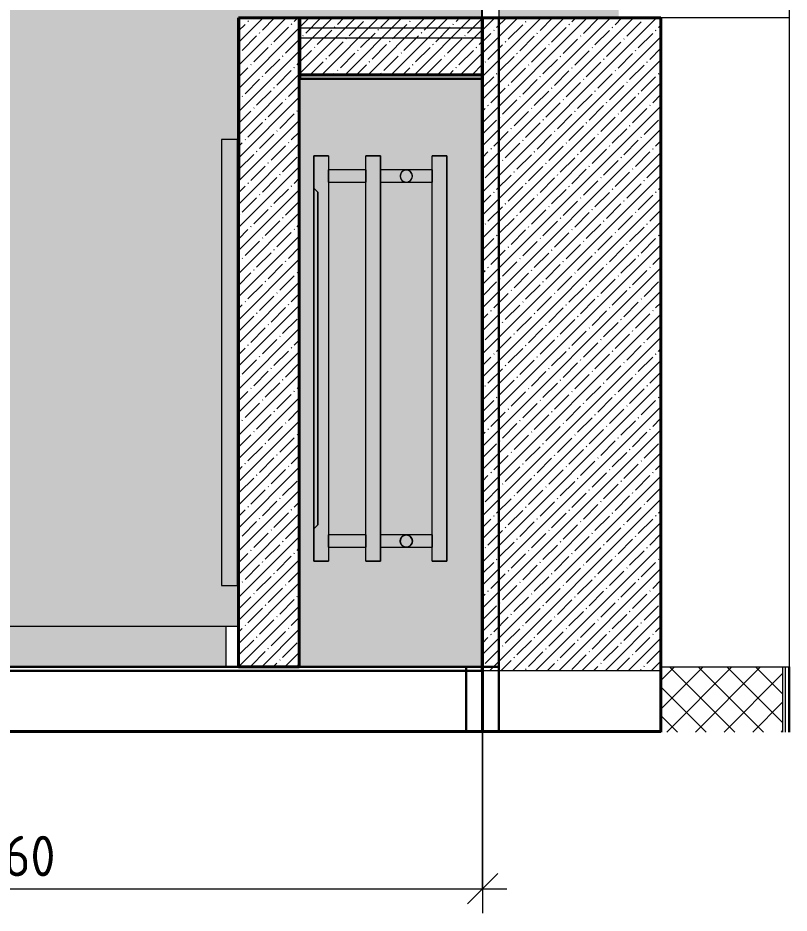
# Model space of a CAD drawing. Header units: millimetres. Extents: x -3511 to 67671, y -1987 to 16130.
# Drawn here: x 66720 to 67671, y 8096 to 9200 of the extents above; entities that cross this region are included whole.
import ezdxf

# ---------------------------------------------------------------- set-up
doc = ezdxf.new("R2010")
doc.units = ezdxf.units.MM
for name, color, linetype, lineweight in [('A-ANNO-DIMS', 7, 'Continuous', 9), ('A-ANNO-DIMS-25', 7, 'Continuous', 9), ('A-FLOR', 7, 'Continuous', 9), ('A-GENM', 7, 'Continuous', 9), ('A-WALL', 7, 'Continuous', 9), ('A-WALL-7', 7, 'Continuous', 40), ('A-WALL-PATT', 7, 'Continuous', 9), ('I-WALL', 7, 'Continuous', 9), ('M-EQPM', 7, 'Continuous', 9), ('Знаки', 7, 'Continuous', 9), ('Знаки-1', 7, 'Continuous', 18)]:
    doc.layers.add(name, color=color, linetype=linetype, lineweight=lineweight)
for name, color, linetype, lineweight, true_color in [('A-FLOR-1', 7, 'Continuous', 9, 0x787878), ('A-FLOR-FNSH-1', 7, 'Continuous', 30, 0x3c3c3c), ('A-FLOR-FNSH-2', 7, 'Continuous', 40, 0x3c3c3c), ('A-FLOR-MCUT-1', 7, 'Continuous', 9, 0x646464), ('A-WALL-4', 7, 'Continuous', 40, 0x3c3c3c), ('A-WALL-5', 7, 'Continuous', 30, 0x3c3c3c), ('A-WALL-6', 7, 'Continuous', 9, 0x787878), ('A-WALL-FNSH-3', 7, 'Continuous', 30, 0x3c3c3c), ('I-WALL-1', 7, 'Continuous', 9, 0x787878)]:
    doc.layers.add(name, color=color, linetype=linetype, lineweight=lineweight, true_color=true_color)
doc.layers.add('M-EQPM-1', color=7, linetype='Continuous', lineweight=9, true_color=0xe6e6e6, transparency=0.7)
doc.styles.add('ISOCPEUR_3', font='isocpeur.ttf', dxfattribs={"width": 0.9, "height": 50})
doc.dimstyles.new('ISO-2_0_0_9К_Средний_округл2', dxfattribs={"dimscale": 304.8, "dimtxt": 49.799059, "dimasz": 0.123031, "dimexe": 0.098425, "dimexo": 0, "dimgap": 0, "dimtad": 1, "dimdec": 0, "dimrnd": 10, "dimzin": 0, "dimdsep": 46, "dimtxsty": 'ISOCPEUR_3', "dimblk1": 'OBLIQUE', "dimblk2": 'OBLIQUE', "dimsah": 1, "dimcen": 0.09, "dimdle": 0.098425, "dimazin": 0, "dimtfac": 1, "dimtdec": 4, "dimtix": 1, "dimtmove": 0, "dimatfit": 3, "dimfxl": 1, "dimtvp": 1, "dimtolj": 1, "dimtzin": 0, "dimarcsym": 2})
pattern_1 = [(45, (67402.925, 0), (-14.25598, 14.25598), []), (45, (67417.181, 0), (-14.25598, 14.25598), [25.202, -5.04, 0.8382, -4.202])]
pattern_2 = [(45, (0, 0), (-14.25598, 14.25598), []), (45, (14.256, 0), (-14.25598, 14.25598), [25.202, -5.04, 0.8382, -4.202])]

# ---------------------------------------------------------------- blocks, each defined once
blk = doc.blocks.new('Плинтус - Плинтус темный _ст_школа_-32862343-Развертка 3_45-4')
at = {"layer": 'A-GENM'}
blk.add_hatch(color=256, dxfattribs=at).paths.add_polyline_path([(-1250, 8400), (-426, 8400), (-426, 8450), (-1286, 8450), (-1286, 8400), (-1271, 8400)])
for q in [(-426, 8450), (-1286, 8400)]:
    blk.add_line((-1286, 8450), q, dxfattribs=at)
blk = doc.blocks.new('radiator_prado_classic_z_tip_30_po exemplyaru - Classic Z Тип 30-500-30677905-Развертка 3_45-4')
at = {"layer": 'M-EQPM-1'}
for points in [[(-310.5, 8530), (-300, 8530), (-300, 9030), (-318, 9030), (-318, 8990), (-313, 8985), (-313, 8575), (-318, 8570), (-318, 8530)], [(-236, 8530), (-236, 9030), (-254, 9030), (-254, 8530)], [(-154, 8530), (-154, 9030), (-172, 9030), (-172, 8530)], [(-198.6, 8999.8), (-198.2, 9000.3), (-198.6, 8999.8)], [(-196.8, 9003), (-196.7, 9003.8), (-196.8, 9003.1)], [(-318, 8570), (-313, 8575), (-313, 8985), (-318, 8990), (-318, 8575.5)], [(-196.8, 8553), (-196.7, 8553.8), (-196.8, 8553.1)], [(-198.6, 8549.8), (-198.2, 8550.3), (-198.6, 8549.8)]]:
    blk.add_hatch(color=256, dxfattribs=at).paths.add_polyline_path(points)
h = blk.add_hatch(color=256, dxfattribs=at)
h.paths.add_polyline_path([(-300, 9005), (-254, 9005), (-254, 9012.5), (-300, 9012.2), (-300, 9006.9)])
h.paths.add_polyline_path([(-204, 9012.5), (-236, 9012.2), (-236, 9005), (-211.5, 9005), (-211, 9007.6), (-210, 9009.4), (-208.7, 9010.8), (-207.4, 9011.6), (-205.7, 9012.3), (-205.3, 9012.4)])
h.paths.add_polyline_path([(-179, 9005), (-172, 9005), (-172, 9012.5), (-205.9, 9012.2), (-207.9, 9011.4), (-209.4, 9010.1), (-210.6, 9008.6), (-211.2, 9006.9), (-211.2, 9005), (-196, 9005)])
h = blk.add_hatch(color=256, dxfattribs=at)
h.paths.add_polyline_path([(-196.8, 9007), (-196.8, 9007), (-196.8, 9007)])
h.paths.add_polyline_path([(-197.5, 9008.8), (-198.2, 9009.7), (-197.5, 9008.8)])
h = blk.add_hatch(color=256, dxfattribs=at)
h.paths.add_polyline_path([(-300, 8997.5), (-254, 8997.8), (-254, 9005), (-300, 9005), (-300, 8997.8)])
h.paths.add_polyline_path([(-210.5, 8997.5), (-172, 8997.8), (-172, 9005), (-236, 9005), (-236, 8997.5), (-231.6, 8997.5)])
h.paths.add_polyline_path([(-211.2, 9003), (-211.2, 9003.1), (-211.2, 9003.1)])
h.paths.add_polyline_path([(-209.4, 8999.8), (-210, 9000.6), (-209.4, 8999.8)])
h = blk.add_hatch(color=256, dxfattribs=at)
h.paths.add_polyline_path([(-300, 8555), (-254, 8555), (-254, 8562.5), (-300, 8562.2), (-300, 8556.9)])
h.paths.add_polyline_path([(-210.5, 8558.8), (-210, 8559.4), (-210.5, 8558.8)])
h.paths.add_polyline_path([(-211.2, 8557), (-211, 8557.6), (-211.2, 8557)])
h.paths.add_polyline_path([(-172, 8555), (-172, 8562.5), (-236, 8562.2), (-236, 8555), (-179, 8555)])
h = blk.add_hatch(color=256, dxfattribs=at)
h.paths.add_polyline_path([(-197.5, 8551.2), (-198.2, 8550.3), (-197.5, 8551.2)])
h.paths.add_polyline_path([(-196.8, 8553), (-196.8, 8553), (-196.8, 8553)])
h.paths.add_polyline_path([(-200.7, 8547.5), (-172, 8547.8), (-172, 8555), (-236, 8555), (-236, 8547.5), (-202.1, 8547.5)])
h.paths.add_polyline_path([(-254, 8547.5), (-254, 8555), (-300, 8555), (-300, 8547.5), (-257.9, 8547.5)])
h.paths.add_polyline_path([(-211.2, 8553), (-211.2, 8553.1), (-211.2, 8553)])
h.paths.add_polyline_path([(-209.4, 8549.8), (-210, 8550.6), (-209.4, 8549.8)])
h = blk.add_hatch(color=256, dxfattribs=at)
h.paths.add_polyline_path([(-196.8, 8557), (-196.8, 8557), (-196.8, 8557)])
h.paths.add_polyline_path([(-197.5, 8558.8), (-198.2, 8559.7), (-197.5, 8558.8)])
at = {"layer": 'M-EQPM'}
for p, q in [((-318, 9030), (-300, 9030)), ((-300, 9030), (-318, 9030)), ((-318, 8530), (-318, 9030)), ((-318, 9030), (-318, 8990)), ((-300, 9030), (-300, 9012.5)), ((-300, 9030), (-300, 8530)), ((-236, 9030), (-254, 9030)), ((-254, 9030), (-236, 9030)), ((-254, 9012.5), (-254, 9030)), ((-254, 8530), (-254, 9030)), ((-236, 9012.5), (-236, 9030)), ((-236, 9030), (-236, 8530)), ((-154, 9030), (-172, 9030)), ((-172, 9030), (-154, 9030)), ((-172, 9012.5), (-172, 9030)), ((-172, 8530), (-172, 9030)), ((-154, 8530), (-154, 9030)), ((-154, 9030), (-154, 8530)), ((-254, 9012.5), (-300, 9012.5)), ((-254, 9012.5), (-300, 9012.5)), ((-300, 9012.5), (-300, 9008.8)), ((-300, 9005), (-300, 9012.5)), ((-300, 9012.5), (-300, 9010.3)), ((-300, 9005), (-300, 9012.5)), ((-300, 9012.2), (-300, 8998.6)), ((-300, 9010.3), (-300, 9005)), ((-300, 9008.8), (-300, 9005)), ((-254, 9012.5), (-254, 9005)), ((-254, 9011.5), (-254, 9012.5)), ((-254, 9012.5), (-254, 9005)), ((-254, 9012.2), (-254, 9012.5)), ((-254, 9011.5), (-254, 9012.2)), ((-254, 8998.6), (-254, 9012.2)), ((-254, 9005), (-254, 9011.5)), ((-254, 9010.3), (-254, 9011.5)), ((-254, 9005), (-254, 9010.3)), ((-172, 9012.5), (-236, 9012.5)), ((-172, 9012.5), (-236, 9012.5)), ((-236, 9005), (-236, 9012.5)), ((-236, 9012.5), (-236, 9006.9)), ((-236, 9005), (-236, 9012.5)), ((-236, 9012.5), (-236, 9005)), ((-236, 8998.6), (-236, 9012.2)), ((-236, 9006.9), (-236, 9005)), ((-172, 9012.5), (-172, 9012.2)), ((-172, 9011.5), (-172, 9012.5)), ((-172, 9012.5), (-172, 9005)), ((-172, 9012.2), (-172, 9012.5)), ((-172, 9012.2), (-172, 9005)), ((-172, 9005), (-172, 9012.2)), ((-172, 8998.6), (-172, 9012.2)), ((-172, 9010.3), (-172, 9011.5)), ((-172, 9005), (-172, 9010.3)), ((-300, 9005), (-300, 8998.5)), ((-300, 8997.5), (-300, 9005)), ((-300, 9005), (-300, 8997.5)), ((-300, 8997.5), (-300, 9005)), ((-300, 8998.5), (-300, 8997.5)), ((-300, 8998.5), (-300, 8997.8)), ((-300, 8997.5), (-254, 8997.5)), ((-300, 8997.5), (-254, 8997.5)), ((-300, 8997.5), (-300, 8562.5)), ((-254, 9005), (-254, 8997.5)), ((-254, 9001.2), (-254, 9005)), ((-254, 9005), (-254, 8997.8)), ((-254, 8997.5), (-254, 9005)), ((-254, 8997.5), (-254, 9001.2)), ((-254, 8997.8), (-254, 8998.5)), ((-254, 8997.8), (-254, 8997.5)), ((-254, 8562.5), (-254, 8997.5)), ((-236, 8997.5), (-236, 9005)), ((-236, 9005), (-236, 8997.5)), ((-236, 8997.5), (-236, 9005)), ((-236, 9005), (-236, 9001.2)), ((-236, 9001.2), (-236, 8997.5)), ((-236, 8997.8), (-236, 8998.5)), ((-236, 8997.5), (-172, 8997.5)), ((-236, 8997.5), (-172, 8997.5)), ((-236, 8562.5), (-236, 8997.5)), ((-172, 9005), (-172, 8999.7)), ((-172, 9001.2), (-172, 9005)), ((-172, 9005), (-172, 8997.5)), ((-172, 8997.5), (-172, 9005)), ((-172, 8997.5), (-172, 9001.2)), ((-172, 8999.7), (-172, 8997.5)), ((-172, 8997.8), (-172, 8998.5)), ((-172, 8562.5), (-172, 8997.5)), ((-318, 8570), (-318, 8990)), ((-318, 8990), (-318, 8570)), ((-318, 8570), (-318, 8990)), ((-318, 8990), (-318, 8570)), ((-318, 8570), (-318, 8990)), ((-318, 8990), (-318, 8570)), ((-318, 8570), (-318, 8990)), ((-318, 8990), (-318, 8570)), ((-318, 8570), (-318, 8990)), ((-318, 8990), (-318, 8570)), ((-318, 8570), (-318, 8990)), ((-318, 8990), (-318, 8570)), ((-318, 8570), (-318, 8990)), ((-318, 8990), (-318, 8570)), ((-318, 8570), (-318, 8990)), ((-318, 8990), (-318, 8570)), ((-318, 8570), (-318, 8990)), ((-318, 8990), (-318, 8570)), ((-318, 8570), (-318, 8990)), ((-318, 8990), (-318, 8570)), ((-318, 8570), (-318, 8990)), ((-318, 8990), (-318, 8570)), ((-318, 8570), (-318, 8990)), ((-318, 8990), (-318, 8570)), ((-318, 8570), (-318, 8990)), ((-318, 8990), (-318, 8570)), ((-318, 8570), (-318, 8990)), ((-318, 8990), (-318, 8570)), ((-318, 8570), (-318, 8990)), ((-318, 8990), (-318, 8570)), ((-318, 8570), (-318, 8990)), ((-318, 8990), (-318, 8570)), ((-318, 8570), (-318, 8990)), ((-318, 8990), (-318, 8570)), ((-318, 8570), (-318, 8990)), ((-318, 8990), (-318, 8570)), ((-318, 8570), (-318, 8990)), ((-318, 8990), (-318, 8570)), ((-318, 8570), (-318, 8990)), ((-318, 8990), (-318, 8570)), ((-318, 8570), (-318, 8990)), ((-318, 8990), (-318, 8570)), ((-318, 8570), (-318, 8990)), ((-318, 8990), (-318, 8570)), ((-318, 8570), (-318, 8990)), ((-318, 8990), (-318, 8570)), ((-318, 8570), (-318, 8990)), ((-318, 8990), (-318, 8570)), ((-318, 8570), (-318, 8990)), ((-318, 8990), (-318, 8570)), ((-318, 8570), (-318, 8990)), ((-318, 8990), (-318, 8570)), ((-318, 8570), (-318, 8990)), ((-318, 8990), (-318, 8570)), ((-318, 8570), (-318, 8990)), ((-318, 8990), (-318, 8570)), ((-318, 8570), (-318, 8990)), ((-318, 8990), (-318, 8570)), ((-318, 8570), (-318, 8990)), ((-318, 8990), (-318, 8570)), ((-318, 8570), (-318, 8990)), ((-318, 8990), (-318, 8570)), ((-318, 8570), (-318, 8990)), ((-318, 8990), (-318, 8570)), ((-318, 8570), (-318, 8990)), ((-318, 8990), (-318, 8570)), ((-318, 8570), (-318, 8990)), ((-318, 8990), (-318, 8570)), ((-318, 8570), (-318, 8990)), ((-318, 8990), (-318, 8570)), ((-318, 8570), (-318, 8990)), ((-318, 8990), (-318, 8570)), ((-318, 8990), (-318, 8570)), ((-318, 8990), (-313, 8985)), ((-318, 8990), (-313, 8985)), ((-318, 8990), (-313, 8985)), ((-318, 8990), (-313, 8985)), ((-318, 8990), (-313, 8985)), ((-318, 8990), (-313, 8985)), ((-318, 8990), (-313, 8985)), ((-318, 8990), (-313, 8985)), ((-318, 8990), (-313, 8985)), ((-318, 8990), (-313, 8985)), ((-318, 8990), (-313, 8985)), ((-318, 8990), (-313, 8985)), ((-318, 8990), (-313, 8985)), ((-318, 8990), (-313, 8985)), ((-318, 8990), (-313, 8985)), ((-318, 8990), (-313, 8985)), ((-318, 8990), (-313, 8985)), ((-318, 8990), (-313, 8985)), ((-318, 8990), (-313, 8985)), ((-318, 8990), (-313, 8985)), ((-318, 8990), (-313, 8985)), ((-318, 8990), (-313, 8985)), ((-318, 8990), (-313, 8985)), ((-318, 8990), (-313, 8985)), ((-318, 8990), (-313, 8985)), ((-318, 8990), (-313, 8985)), ((-318, 8990), (-313, 8985)), ((-318, 8990), (-313, 8985)), ((-318, 8990), (-313, 8985)), ((-318, 8990), (-313, 8985)), ((-318, 8990), (-313, 8985)), ((-318, 8990), (-313, 8985)), ((-318, 8990), (-313, 8985)), ((-318, 8990), (-313, 8985)), ((-318, 8990), (-313, 8985)), ((-318, 8990), (-313, 8985)), ((-318, 8990), (-313, 8985)), ((-318, 8990), (-313, 8985)), ((-318, 8990), (-313, 8985)), ((-318, 8990), (-313, 8985)), ((-318, 8990), (-313, 8985)), ((-318, 8990), (-313, 8985)), ((-318, 8990), (-313, 8985)), ((-318, 8990), (-313, 8985)), ((-318, 8990), (-313, 8985)), ((-318, 8990), (-313, 8985)), ((-318, 8990), (-313, 8985)), ((-318, 8990), (-313, 8985)), ((-318, 8990), (-313, 8985)), ((-318, 8990), (-313, 8985)), ((-318, 8990), (-313, 8985)), ((-318, 8990), (-313, 8985)), ((-318, 8990), (-313, 8985)), ((-318, 8990), (-313, 8985)), ((-318, 8990), (-313, 8985)), ((-318, 8990), (-313, 8985)), ((-318, 8990), (-313, 8985)), ((-318, 8990), (-313, 8985)), ((-318, 8990), (-313, 8985)), ((-318, 8990), (-313, 8985)), ((-318, 8990), (-313, 8985)), ((-318, 8990), (-313, 8985)), ((-318, 8990), (-313, 8985)), ((-318, 8990), (-313, 8985)), ((-318, 8990), (-313, 8985)), ((-318, 8990), (-313, 8985)), ((-318, 8990), (-313, 8985)), ((-318, 8990), (-313, 8985)), ((-318, 8990), (-313, 8985)), ((-318, 8990), (-313, 8985)), ((-318, 8990), (-313, 8985)), ((-318, 8990), (-313, 8985)), ((-313, 8575), (-313, 8985)), ((-313, 8985), (-313, 8575)), ((-313, 8575), (-313, 8985)), ((-313, 8985), (-313, 8575)), ((-313, 8575), (-313, 8985)), ((-313, 8985), (-313, 8575)), ((-313, 8575), (-313, 8985)), ((-313, 8985), (-313, 8575)), ((-313, 8575), (-313, 8985)), ((-313, 8985), (-313, 8575)), ((-313, 8575), (-313, 8985)), ((-313, 8985), (-313, 8575)), ((-313, 8575), (-313, 8985)), ((-313, 8985), (-313, 8575)), ((-313, 8575), (-313, 8985)), ((-313, 8985), (-313, 8575)), ((-313, 8575), (-313, 8985)), ((-313, 8985), (-313, 8575)), ((-313, 8575), (-313, 8985)), ((-313, 8985), (-313, 8575)), ((-313, 8575), (-313, 8985)), ((-313, 8985), (-313, 8575)), ((-313, 8575), (-313, 8985)), ((-313, 8985), (-313, 8575)), ((-313, 8575), (-313, 8985)), ((-313, 8985), (-313, 8575)), ((-313, 8575), (-313, 8985)), ((-313, 8985), (-313, 8575)), ((-313, 8575), (-313, 8985)), ((-313, 8985), (-313, 8575)), ((-313, 8575), (-313, 8985)), ((-313, 8985), (-313, 8575)), ((-313, 8575), (-313, 8985)), ((-313, 8985), (-313, 8575)), ((-313, 8575), (-313, 8985)), ((-313, 8985), (-313, 8575)), ((-313, 8575), (-313, 8985)), ((-313, 8985), (-313, 8575)), ((-313, 8575), (-313, 8985)), ((-313, 8985), (-313, 8575)), ((-313, 8575), (-313, 8985)), ((-313, 8985), (-313, 8575)), ((-313, 8575), (-313, 8985)), ((-313, 8985), (-313, 8575)), ((-313, 8575), (-313, 8985)), ((-313, 8985), (-313, 8575)), ((-313, 8575), (-313, 8985)), ((-313, 8985), (-313, 8575)), ((-313, 8575), (-313, 8985)), ((-313, 8985), (-313, 8575)), ((-313, 8575), (-313, 8985)), ((-313, 8985), (-313, 8575)), ((-313, 8575), (-313, 8985)), ((-313, 8985), (-313, 8575)), ((-313, 8575), (-313, 8985)), ((-313, 8985), (-313, 8575)), ((-313, 8575), (-313, 8985)), ((-313, 8985), (-313, 8575)), ((-313, 8575), (-313, 8985)), ((-313, 8985), (-313, 8575)), ((-313, 8575), (-313, 8985)), ((-313, 8985), (-313, 8575)), ((-313, 8575), (-313, 8985)), ((-313, 8985), (-313, 8575)), ((-313, 8575), (-313, 8985)), ((-313, 8985), (-313, 8575)), ((-313, 8575), (-313, 8985)), ((-313, 8985), (-313, 8575)), ((-313, 8575), (-313, 8985)), ((-313, 8985), (-313, 8575)), ((-313, 8575), (-313, 8985)), ((-313, 8985), (-313, 8575)), ((-313, 8575), (-318, 8570)), ((-318, 8570), (-313, 8575)), ((-313, 8575), (-318, 8570)), ((-318, 8570), (-313, 8575)), ((-313, 8575), (-318, 8570)), ((-318, 8570), (-313, 8575)), ((-313, 8575), (-318, 8570)), ((-318, 8570), (-313, 8575)), ((-313, 8575), (-318, 8570)), ((-318, 8570), (-313, 8575)), ((-313, 8575), (-318, 8570)), ((-318, 8570), (-313, 8575)), ((-313, 8575), (-318, 8570)), ((-318, 8570), (-313, 8575)), ((-313, 8575), (-318, 8570)), ((-318, 8570), (-313, 8575)), ((-313, 8575), (-318, 8570)), ((-318, 8570), (-313, 8575)), ((-313, 8575), (-318, 8570)), ((-318, 8570), (-313, 8575)), ((-313, 8575), (-318, 8570)), ((-318, 8570), (-313, 8575)), ((-313, 8575), (-318, 8570)), ((-318, 8570), (-313, 8575)), ((-313, 8575), (-318, 8570)), ((-318, 8570), (-313, 8575)), ((-313, 8575), (-318, 8570)), ((-318, 8570), (-313, 8575)), ((-313, 8575), (-318, 8570)), ((-318, 8570), (-313, 8575)), ((-313, 8575), (-318, 8570)), ((-318, 8570), (-313, 8575)), ((-313, 8575), (-318, 8570)), ((-318, 8570), (-313, 8575)), ((-313, 8575), (-318, 8570)), ((-318, 8570), (-313, 8575)), ((-313, 8575), (-318, 8570)), ((-318, 8570), (-313, 8575)), ((-313, 8575), (-318, 8570)), ((-318, 8570), (-313, 8575)), ((-313, 8575), (-318, 8570)), ((-318, 8570), (-313, 8575)), ((-313, 8575), (-318, 8570)), ((-318, 8570), (-313, 8575)), ((-313, 8575), (-318, 8570)), ((-318, 8570), (-313, 8575)), ((-313, 8575), (-318, 8570)), ((-318, 8570), (-313, 8575)), ((-313, 8575), (-318, 8570)), ((-318, 8570), (-313, 8575)), ((-313, 8575), (-318, 8570)), ((-318, 8570), (-313, 8575)), ((-313, 8575), (-318, 8570)), ((-318, 8570), (-313, 8575)), ((-313, 8575), (-318, 8570)), ((-318, 8570), (-313, 8575)), ((-313, 8575), (-318, 8570)), ((-318, 8570), (-313, 8575)), ((-313, 8575), (-318, 8570)), ((-318, 8570), (-313, 8575)), ((-313, 8575), (-318, 8570)), ((-318, 8570), (-313, 8575)), ((-313, 8575), (-318, 8570)), ((-318, 8570), (-313, 8575)), ((-313, 8575), (-318, 8570)), ((-318, 8570), (-313, 8575)), ((-313, 8575), (-318, 8570)), ((-318, 8570), (-313, 8575)), ((-313, 8575), (-318, 8570)), ((-318, 8570), (-313, 8575)), ((-313, 8575), (-318, 8570)), ((-318, 8570), (-313, 8575)), ((-318, 8570), (-318, 8530)), ((-254, 8562.5), (-300, 8562.5)), ((-254, 8562.5), (-300, 8562.5)), ((-300, 8562.5), (-300, 8561.5)), ((-300, 8555), (-300, 8562.5)), ((-300, 8562.5), (-300, 8555)), ((-300, 8555), (-300, 8562.5)), ((-300, 8562.2), (-300, 8547.8)), ((-300, 8561.5), (-300, 8560.3)), ((-300, 8560.3), (-300, 8556.9)), ((-300, 8556.9), (-300, 8555)), ((-300, 8555), (-300, 8549.7)), ((-300, 8547.5), (-300, 8555)), ((-300, 8555), (-300, 8547.5)), ((-300, 8553.1), (-300, 8555)), ((-254, 8562.5), (-254, 8558.7)), ((-254, 8555), (-254, 8562.5)), ((-254, 8562.5), (-254, 8561.5)), ((-254, 8555), (-254, 8562.5)), ((-254, 8547.8), (-254, 8562.2)), ((-254, 8561.5), (-254, 8555)), ((-254, 8558.7), (-254, 8555)), ((-254, 8555), (-254, 8549.7)), ((-254, 8547.5), (-254, 8555)), ((-254, 8555), (-254, 8547.5)), ((-254, 8553.1), (-254, 8555)), ((-172, 8562.5), (-236, 8562.5)), ((-172, 8562.5), (-236, 8562.5)), ((-236, 8561.5), (-236, 8562.5)), ((-236, 8562.5), (-236, 8555)), ((-236, 8555), (-236, 8562.5)), ((-236, 8562.5), (-236, 8555)), ((-236, 8547.8), (-236, 8562.2)), ((-236, 8556.9), (-236, 8561.5)), ((-236, 8555), (-236, 8556.9)), ((-236, 8553.1), (-236, 8555)), ((-236, 8555), (-236, 8547.5)), ((-236, 8547.5), (-236, 8555)), ((-236, 8555), (-236, 8548.5)), ((-172, 8562.5), (-172, 8555)), ((-172, 8555), (-172, 8562.5)), ((-172, 8562.5), (-172, 8558.7)), ((-172, 8555), (-172, 8562.5)), ((-172, 8547.8), (-172, 8562.2)), ((-172, 8558.7), (-172, 8555)), ((-172, 8555), (-172, 8547.5)), ((-172, 8547.5), (-172, 8555)), ((-172, 8555), (-172, 8547.5)), ((-172, 8551.2), (-172, 8555)), ((-300, 8551.2), (-300, 8553.1)), ((-300, 8549.7), (-300, 8551.2)), ((-300, 8549.7), (-300, 8548.5)), ((-300, 8547.8), (-300, 8549.7)), ((-300, 8548.5), (-300, 8547.5)), ((-300, 8547.5), (-300, 8547.8)), ((-300, 8547.5), (-254, 8547.5)), ((-300, 8547.5), (-254, 8547.5)), ((-300, 8547.5), (-300, 8530)), ((-254, 8548.5), (-254, 8553.1)), ((-254, 8549.7), (-254, 8547.8)), ((-254, 8547.5), (-254, 8548.5)), ((-254, 8547.8), (-254, 8547.5)), ((-254, 8530), (-254, 8547.5)), ((-236, 8547.5), (-236, 8553.1)), ((-236, 8548.5), (-236, 8547.5)), ((-236, 8547.5), (-172, 8547.5)), ((-236, 8547.5), (-172, 8547.5)), ((-236, 8530), (-236, 8547.5)), ((-172, 8547.5), (-172, 8551.2)), ((-172, 8530), (-172, 8547.5)), ((-318, 8530), (-300, 8530)), ((-300, 8530), (-318, 8530)), ((-236, 8530), (-254, 8530)), ((-254, 8530), (-236, 8530)), ((-154, 8530), (-172, 8530)), ((-172, 8530), (-154, 8530))]:
    blk.add_line(p, q, dxfattribs=at)
for centre, start, end in [((-204, 9005), 360, 180), ((-204, 9005), 165, 180), ((-204, 9005), 150, 164.5028), ((-204, 9005), 136.3815, 149.937), ((-204, 9005), 121.696, 135), ((-204, 9005), 117.2608, 120), ((-204, 9005), 107.5091, 117.2608), ((-204, 9005), 101.129, 107.5091), ((-204, 9005), 72.4909, 100.0569), ((-204, 9005), 62.7392, 72.4909), ((-204, 9005), 60, 62.7392), ((-204, 9005), 45, 58.304), ((-204, 9005), 30.063, 43.6185), ((-204, 9005), 15.4972, 30), ((-204, 9005), 0, 15), ((-204, 9005), 180, 0), ((-204, 9005), 180, 195), ((-204, 9005), 195.4972, 210), ((-204, 9005), 210.063, 223.6185), ((-204, 9005), 225, 238.304), ((-204, 9005), 239.1751, 240), ((-204, 9005), 240, 242.7392), ((-204, 9005), 242.7392, 252.4909), ((-204, 9005), 252.4909, 258.871), ((-204, 9005), 259.9431, 287.5091), ((-204, 9005), 287.5091, 297.2608), ((-204, 9005), 297.2608, 300), ((-204, 9005), 300, 300.8249), ((-204, 9005), 301.696, 315), ((-204, 9005), 316.3815, 329.937), ((-204, 9005), 330, 344.5028), ((-204, 9005), 345, 360), ((-204, 8555), 90, 270), ((-204, 8555), 165, 180), ((-204, 8555), 180, 195), ((-204, 8555), 150, 164.4979), ((-204, 8555), 136.379, 149.9349), ((-204, 8555), 121.6817, 135), ((-204, 8555), 117.2823, 120), ((-204, 8555), 107.4955, 117.2823), ((-204, 8555), 105.0048, 107.4955), ((-204, 8555), 90.0045, 103.4293), ((-204, 8555), 75.0045, 90), ((-204, 8555), 270, 90), ((-204, 8555), 72.479, 75), ((-204, 8555), 62.7601, 72.479), ((-204, 8555), 60.0048, 62.7601), ((-204, 8555), 45.0056, 58.2921), ((-204, 8555), 30.0651, 43.621), ((-204, 8555), 15.5021, 30), ((-204, 8555), 0, 15), ((-204, 8555), 345, 360), ((-204, 8555), 195.5021, 210), ((-204, 8555), 210.0651, 223.621), ((-204, 8555), 225, 238.3183), ((-204, 8555), 240, 242.7177), ((-204, 8555), 242.7177, 252.5045), ((-204, 8555), 252.5045, 254.9952), ((-204, 8555), 256.5707, 269.9955), ((-204, 8555), 270, 284.9955), ((-204, 8555), 285, 287.521), ((-204, 8555), 287.521, 297.2399), ((-204, 8555), 297.2399, 299.9952), ((-204, 8555), 301.7079, 314.9944), ((-204, 8555), 316.379, 329.9349), ((-204, 8555), 330, 344.4979)]:
    blk.add_arc(centre, 7.5, start, end, dxfattribs=at)
for points, knots in [([(-211.2, 9007), (-211.3, 9006.8), (-211.3, 9006.5), (-211.5, 9005.9), (-211.5, 9005.3), (-211.5, 9005)], [0.8571429, 0.8571429, 0.8571429, 0.8571429, 0.8928571, 0.9285714, 1, 1, 1, 1]), ([(-211.2, 9007), (-211.3, 9006.8), (-211.3, 9006.5), (-211.5, 9005.9), (-211.5, 9005.3), (-211.5, 9005)], [0.8571429, 0.8571429, 0.8571429, 0.8571429, 0.8928571, 0.9285714, 1, 1, 1, 1]), ([(-204, 9012.5), (-204.5, 9012.5), (-205.4, 9012.4), (-206.6, 9012.1), (-207.4, 9011.7), (-207.9, 9011.4), (-208.2, 9011.2), (-208.5, 9011), (-208.8, 9010.7), (-209.1, 9010.5), (-209.3, 9010.3), (-209.4, 9010.2)], [0, 0, 0, 0, 0.1428571, 0.2857143, 0.3571429, 0.3928571, 0.4285714, 0.4642857, 0.5, 0.5357143, 0.5714286, 0.5714286, 0.5714286, 0.5714286]), ([(-208.2, 9011.2), (-208.3, 9011.1), (-208.5, 9011), (-208.8, 9010.7), (-209.1, 9010.5), (-209.2, 9010.4), (-209.3, 9010.3)], [0.4285714, 0.4285714, 0.4285714, 0.4285714, 0.4642857, 0.5, 0.5357143, 0.5520145, 0.5520145, 0.5520145, 0.5520145]), ([(-206.9, 9011.9), (-207.1, 9011.8), (-207.4, 9011.7), (-207.9, 9011.4), (-208.1, 9011.3), (-208.2, 9011.2)], [0.2857143, 0.2857143, 0.2857143, 0.2857143, 0.3571429, 0.3928571, 0.4285714, 0.4285714, 0.4285714, 0.4285714]), ([(-198.6, 9010.2), (-198.7, 9010.3), (-198.9, 9010.5), (-199.3, 9010.8), (-199.7, 9011.1), (-200.1, 9011.4), (-200.6, 9011.7), (-201.4, 9012.1), (-202.6, 9012.4), (-203.5, 9012.5), (-204, 9012.5)], [0.4285714, 0.4285714, 0.4285714, 0.4285714, 0.4642857, 0.5, 0.5714286, 0.6071429, 0.6428571, 0.7142857, 0.8571429, 1, 1, 1, 1]), ([(-199.8, 9011.2), (-199.9, 9011.3), (-200.1, 9011.4), (-200.6, 9011.7), (-200.9, 9011.8), (-201.1, 9011.9)], [0.5714286, 0.5714286, 0.5714286, 0.5714286, 0.6071429, 0.6428571, 0.7142857, 0.7142857, 0.7142857, 0.7142857]), ([(-198.7, 9010.3), (-198.8, 9010.4), (-198.9, 9010.5), (-199.2, 9010.7), (-199.4, 9010.9), (-199.5, 9011)], [0.44798555, 0.44798555, 0.44798555, 0.44798555, 0.46428571, 0.5, 0.54033489, 0.54033489, 0.54033489, 0.54033489]), ([(-196.5, 9005), (-196.5, 9005.3), (-196.5, 9005.9), (-196.7, 9006.5), (-196.7, 9006.8), (-196.8, 9007)], [0, 0, 0, 0, 0.0714286, 0.1071429, 0.1428571, 0.1428571, 0.1428571, 0.1428571]), ([(-196.5, 9005), (-196.5, 9005.3), (-196.5, 9005.9), (-196.7, 9006.5), (-196.7, 9006.8), (-196.8, 9007)], [0, 0, 0, 0, 0.0714286, 0.1071429, 0.1428571, 0.1428571, 0.1428571, 0.1428571]), ([(-211.5, 9005), (-211.5, 9004.7), (-211.5, 9004.1), (-211.3, 9003.5), (-211.3, 9003.2), (-211.2, 9003)], [0, 0, 0, 0, 0.0714286, 0.1071429, 0.1428571, 0.1428571, 0.1428571, 0.1428571]), ([(-211.5, 9005), (-211.5, 9004.7), (-211.5, 9004.1), (-211.3, 9003.5), (-211.3, 9003.2), (-211.2, 9003)], [0, 0, 0, 0, 0.0714286, 0.1071429, 0.1428571, 0.1428571, 0.1428571, 0.1428571]), ([(-209.4, 8999.8), (-209.3, 8999.7), (-209.1, 8999.5), (-208.7, 8999.2), (-208.3, 8998.9), (-207.9, 8998.6), (-207.4, 8998.3), (-206.6, 8997.9), (-205.4, 8997.6), (-204.5, 8997.5), (-204, 8997.5)], [0.4285714, 0.4285714, 0.4285714, 0.4285714, 0.4642857, 0.5, 0.5714286, 0.6071429, 0.6428571, 0.7142857, 0.8571429, 1, 1, 1, 1]), ([(-209.3, 8999.7), (-209.2, 8999.6), (-209.1, 8999.5), (-208.7, 8999.2), (-208.4, 8998.9), (-208.2, 8998.8)], [0.4479855, 0.4479855, 0.4479855, 0.4479855, 0.4642857, 0.5, 0.5714286, 0.5714286, 0.5714286, 0.5714286]), ([(-207.7, 8998.5), (-207.6, 8998.4), (-207.4, 8998.3), (-207.1, 8998.2), (-206.9, 8998.1)], [0.62738618, 0.62738618, 0.62738618, 0.62738618, 0.64285714, 0.71428571, 0.71428571, 0.71428571, 0.71428571]), ([(-204, 8997.5), (-203.5, 8997.5), (-202.6, 8997.6), (-201.4, 8997.9), (-200.6, 8998.3), (-200.1, 8998.6), (-199.8, 8998.8), (-199.5, 8999), (-199.2, 8999.3), (-198.9, 8999.5), (-198.7, 8999.7), (-198.6, 8999.8)], [0, 0, 0, 0, 0.1428571, 0.2857143, 0.3571429, 0.3928571, 0.4285714, 0.4642857, 0.5, 0.5357143, 0.5714286, 0.5714286, 0.5714286, 0.5714286]), ([(-201.1, 8998.1), (-200.9, 8998.2), (-200.6, 8998.3), (-200.4, 8998.4), (-200.3, 8998.5)], [0.28571429, 0.28571429, 0.28571429, 0.28571429, 0.35714286, 0.37261382, 0.37261382, 0.37261382, 0.37261382]), ([(-199.5, 8999), (-199.4, 8999.1), (-199.2, 8999.3), (-198.9, 8999.5), (-198.8, 8999.6), (-198.7, 8999.7)], [0.46428571, 0.46428571, 0.46428571, 0.46428571, 0.5, 0.53571429, 0.55201445, 0.55201445, 0.55201445, 0.55201445]), ([(-196.8, 9003), (-196.7, 9003.2), (-196.7, 9003.5), (-196.5, 9004.1), (-196.5, 9004.7), (-196.5, 9005)], [0.8571429, 0.8571429, 0.8571429, 0.8571429, 0.8928571, 0.9285714, 1, 1, 1, 1]), ([(-196.8, 9003), (-196.7, 9003.2), (-196.7, 9003.5), (-196.5, 9004.1), (-196.5, 9004.7), (-196.5, 9005)], [0.8571429, 0.8571429, 0.8571429, 0.8571429, 0.8928571, 0.9285714, 1, 1, 1, 1]), ([(-211.5, 8555), (-211.5, 8555.3), (-211.5, 8555.9), (-211.3, 8556.5), (-211.3, 8556.8), (-211.2, 8557)], [0, 0, 0, 0, 0.0714286, 0.1071429, 0.1428571, 0.1428571, 0.1428571, 0.1428571]), ([(-211.2, 8557), (-211.3, 8556.8), (-211.3, 8556.5), (-211.5, 8555.9), (-211.5, 8555.3), (-211.5, 8555)], [0.8571429, 0.8571429, 0.8571429, 0.8571429, 0.8928571, 0.9285714, 1, 1, 1, 1]), ([(-211.2, 8553), (-211.3, 8553.2), (-211.3, 8553.5), (-211.5, 8554.1), (-211.5, 8554.7), (-211.5, 8555)], [0.8571429, 0.8571429, 0.8571429, 0.8571429, 0.8928571, 0.9285714, 1, 1, 1, 1]), ([(-211.5, 8555), (-211.5, 8554.7), (-211.5, 8554.1), (-211.3, 8553.5), (-211.3, 8553.2), (-211.2, 8553)], [0, 0, 0, 0, 0.0714286, 0.1071429, 0.1428571, 0.1428571, 0.1428571, 0.1428571]), ([(-209.4, 8560.2), (-209.3, 8560.3), (-209.2, 8560.5), (-208.7, 8560.8), (-208.3, 8561.1), (-207.9, 8561.4), (-207.4, 8561.7), (-206.6, 8562.1), (-205.4, 8562.4), (-204.5, 8562.5), (-204, 8562.5)], [0.4285714, 0.4285714, 0.4285714, 0.4285714, 0.4642857, 0.5, 0.5714286, 0.6071429, 0.6428571, 0.7142857, 0.8571429, 1, 1, 1, 1]), ([(-208.2, 8561.2), (-208.3, 8561.1), (-208.5, 8561), (-208.8, 8560.7), (-209.1, 8560.5), (-209.2, 8560.4), (-209.3, 8560.3)], [0.4285714, 0.4285714, 0.4285714, 0.4285714, 0.4642857, 0.5, 0.5357143, 0.5520145, 0.5520145, 0.5520145, 0.5520145]), ([(-206.9, 8561.9), (-207.1, 8561.8), (-207.4, 8561.7), (-207.9, 8561.4), (-208.1, 8561.3), (-208.2, 8561.2)], [0.2857143, 0.2857143, 0.2857143, 0.2857143, 0.3571429, 0.3928571, 0.4285714, 0.4285714, 0.4285714, 0.4285714]), ([(-204, 8562.5), (-203.5, 8562.5), (-202.6, 8562.4), (-201.4, 8562.1), (-200.6, 8561.7), (-200.1, 8561.4), (-199.8, 8561.2), (-199.5, 8561), (-199.2, 8560.7), (-198.8, 8560.5), (-198.7, 8560.3), (-198.6, 8560.2)], [0, 0, 0, 0, 0.1428571, 0.2857143, 0.3571429, 0.3928571, 0.4285714, 0.4642857, 0.5, 0.5357143, 0.5714286, 0.5714286, 0.5714286, 0.5714286]), ([(-199.8, 8561.2), (-199.9, 8561.3), (-200.1, 8561.4), (-200.6, 8561.7), (-200.9, 8561.8), (-201.1, 8561.9)], [0.5714286, 0.5714286, 0.5714286, 0.5714286, 0.6071429, 0.6428571, 0.7142857, 0.7142857, 0.7142857, 0.7142857]), ([(-198.7, 8560.3), (-198.8, 8560.4), (-198.9, 8560.5), (-199.2, 8560.7), (-199.4, 8560.9), (-199.5, 8561)], [0.44798555, 0.44798555, 0.44798555, 0.44798555, 0.46428571, 0.5, 0.54033489, 0.54033489, 0.54033489, 0.54033489]), ([(-196.8, 8557), (-196.7, 8556.8), (-196.7, 8556.5), (-196.5, 8555.9), (-196.5, 8555.3), (-196.5, 8555)], [0.8571429, 0.8571429, 0.8571429, 0.8571429, 0.8928571, 0.9285714, 1, 1, 1, 1]), ([(-196.5, 8555), (-196.5, 8555.3), (-196.5, 8555.9), (-196.7, 8556.5), (-196.7, 8556.8), (-196.8, 8557)], [0, 0, 0, 0, 0.0714286, 0.1071429, 0.1428571, 0.1428571, 0.1428571, 0.1428571]), ([(-196.5, 8555), (-196.5, 8554.7), (-196.5, 8554.1), (-196.7, 8553.5), (-196.7, 8553.2), (-196.8, 8553)], [0, 0, 0, 0, 0.0714286, 0.1071429, 0.1428571, 0.1428571, 0.1428571, 0.1428571]), ([(-196.8, 8553), (-196.7, 8553.2), (-196.7, 8553.5), (-196.5, 8554.1), (-196.5, 8554.7), (-196.5, 8555)], [0.8571429, 0.8571429, 0.8571429, 0.8571429, 0.8928571, 0.9285714, 1, 1, 1, 1]), ([(-204, 8547.5), (-204.5, 8547.5), (-205.4, 8547.6), (-206.6, 8547.9), (-207.4, 8548.3), (-207.9, 8548.6), (-208.2, 8548.8), (-208.5, 8549), (-208.8, 8549.3), (-209.2, 8549.5), (-209.3, 8549.7), (-209.4, 8549.8)], [0, 0, 0, 0, 0.1428571, 0.2857143, 0.3571429, 0.3928571, 0.4285714, 0.4642857, 0.5, 0.5357143, 0.5714286, 0.5714286, 0.5714286, 0.5714286]), ([(-209.3, 8549.7), (-209.2, 8549.6), (-209.1, 8549.5), (-208.7, 8549.2), (-208.4, 8548.9), (-208.2, 8548.8)], [0.4479855, 0.4479855, 0.4479855, 0.4479855, 0.4642857, 0.5, 0.5714286, 0.5714286, 0.5714286, 0.5714286]), ([(-208.2, 8548.8), (-208.1, 8548.7), (-207.9, 8548.6), (-207.4, 8548.3), (-207.1, 8548.2), (-206.9, 8548.1)], [0.5714286, 0.5714286, 0.5714286, 0.5714286, 0.6071429, 0.6428571, 0.7142857, 0.7142857, 0.7142857, 0.7142857]), ([(-198.6, 8549.8), (-198.7, 8549.7), (-198.8, 8549.5), (-199.3, 8549.2), (-199.7, 8548.9), (-200.1, 8548.6), (-200.6, 8548.3), (-201.4, 8547.9), (-202.6, 8547.6), (-203.5, 8547.5), (-204, 8547.5)], [0.4285714, 0.4285714, 0.4285714, 0.4285714, 0.4642857, 0.5, 0.5714286, 0.6071429, 0.6428571, 0.7142857, 0.8571429, 1, 1, 1, 1]), ([(-201.1, 8548.1), (-200.9, 8548.2), (-200.6, 8548.3), (-200.1, 8548.6), (-199.9, 8548.7), (-199.8, 8548.8)], [0.2857143, 0.2857143, 0.2857143, 0.2857143, 0.3571429, 0.3928571, 0.4285714, 0.4285714, 0.4285714, 0.4285714]), ([(-199.5, 8549), (-199.4, 8549.1), (-199.2, 8549.3), (-198.9, 8549.5), (-198.8, 8549.6), (-198.7, 8549.7)], [0.46428571, 0.46428571, 0.46428571, 0.46428571, 0.5, 0.53571429, 0.55201445, 0.55201445, 0.55201445, 0.55201445])]:
    blk.add_open_spline(points, degree=3, knots=knots, dxfattribs=at)
for points in [[(-210.5, 9008.8), (-210.6, 9008.6), (-210.7, 9008.4), (-210.9, 9007.9), (-211.1, 9007.5), (-211.2, 9007.2), (-211.2, 9007)], [(-210.5, 9008.8), (-210.6, 9008.6), (-210.7, 9008.4), (-210.9, 9007.9), (-211.1, 9007.5), (-211.2, 9007.2), (-211.2, 9007)], [(-209.4, 9010.2), (-209.5, 9010.1), (-209.7, 9009.8), (-210, 9009.5), (-210.3, 9009.1), (-210.4, 9008.9), (-210.5, 9008.8)], [(-209.4, 9010.2), (-209.5, 9010.1), (-209.7, 9009.8), (-210, 9009.5), (-210.3, 9009.1), (-210.4, 9008.9), (-210.5, 9008.8)], [(-205.4, 9012.4), (-205.9, 9012.3), (-206.4, 9012.1), (-206.9, 9011.9)], [(-204, 9012.5), (-204.5, 9012.5), (-205, 9012.5), (-205.4, 9012.4)], [(-202.6, 9012.4), (-203, 9012.5), (-203.5, 9012.5), (-204, 9012.5)], [(-201.1, 9011.9), (-201.6, 9012.1), (-202.1, 9012.3), (-202.6, 9012.4)], [(-197.5, 9008.8), (-197.6, 9008.9), (-197.7, 9009.1), (-198, 9009.5), (-198.3, 9009.8), (-198.5, 9010.1), (-198.6, 9010.2)], [(-197.5, 9008.8), (-197.6, 9008.9), (-197.7, 9009.1), (-198, 9009.5), (-198.3, 9009.8), (-198.5, 9010.1), (-198.6, 9010.2)], [(-196.8, 9007), (-196.8, 9007.2), (-196.9, 9007.5), (-197.1, 9007.9), (-197.3, 9008.4), (-197.4, 9008.6), (-197.5, 9008.8)], [(-196.8, 9007), (-196.8, 9007.2), (-196.9, 9007.5), (-197.1, 9007.9), (-197.3, 9008.4), (-197.4, 9008.6), (-197.5, 9008.8)], [(-211.2, 9003), (-211.2, 9002.8), (-211.1, 9002.5), (-210.9, 9002.1), (-210.7, 9001.6), (-210.6, 9001.4), (-210.5, 9001.2)], [(-211.2, 9003), (-211.2, 9002.8), (-211.1, 9002.5), (-210.9, 9002.1), (-210.7, 9001.6), (-210.6, 9001.4), (-210.5, 9001.2)], [(-210.5, 9001.2), (-210.4, 9001.1), (-210.3, 9000.9), (-210, 9000.5), (-209.7, 9000.2), (-209.5, 8999.9), (-209.4, 8999.8)], [(-210.5, 9001.2), (-210.4, 9001.1), (-210.3, 9000.9), (-210, 9000.5), (-209.7, 9000.2), (-209.5, 8999.9), (-209.4, 8999.8)], [(-208.2, 8998.8), (-208.1, 8998.7), (-208, 8998.6), (-207.9, 8998.6)], [(-206.9, 8998.1), (-206.4, 8997.9), (-205.9, 8997.7), (-205.4, 8997.6)], [(-205.4, 8997.6), (-205, 8997.5), (-204.5, 8997.5), (-204, 8997.5)], [(-204, 8997.5), (-203.5, 8997.5), (-203, 8997.5), (-202.6, 8997.6)], [(-202.6, 8997.6), (-202.1, 8997.7), (-201.6, 8997.9), (-201.1, 8998.1)], [(-200.1, 8998.6), (-200, 8998.6), (-199.9, 8998.7), (-199.8, 8998.8)], [(-198.6, 8999.8), (-198.5, 8999.9), (-198.3, 9000.2), (-198, 9000.5), (-197.7, 9000.9), (-197.6, 9001.1), (-197.5, 9001.2)], [(-198.6, 8999.8), (-198.5, 8999.9), (-198.3, 9000.2), (-198, 9000.5), (-197.7, 9000.9), (-197.6, 9001.1), (-197.5, 9001.2)], [(-197.5, 9001.2), (-197.4, 9001.4), (-197.3, 9001.6), (-197.1, 9002.1), (-196.9, 9002.5), (-196.8, 9002.8), (-196.8, 9003)], [(-197.5, 9001.2), (-197.4, 9001.4), (-197.3, 9001.6), (-197.1, 9002.1), (-196.9, 9002.5), (-196.8, 9002.8), (-196.8, 9003)], [(-211.2, 8557), (-211.2, 8557.2), (-211.1, 8557.5), (-210.9, 8557.9), (-210.7, 8558.4), (-210.6, 8558.6), (-210.5, 8558.8)], [(-210.5, 8558.8), (-210.6, 8558.6), (-210.7, 8558.4), (-210.9, 8557.9), (-211.1, 8557.5), (-211.2, 8557.2), (-211.2, 8557)], [(-210.5, 8558.8), (-210.4, 8558.9), (-210.3, 8559.1), (-210, 8559.5), (-209.7, 8559.8), (-209.5, 8560.1), (-209.4, 8560.2)], [(-209.4, 8560.2), (-209.5, 8560.1), (-209.7, 8559.8), (-210, 8559.5), (-210.3, 8559.1), (-210.4, 8558.9), (-210.5, 8558.8)], [(-205.4, 8562.4), (-205.9, 8562.3), (-206.4, 8562.1), (-206.9, 8561.9)], [(-204, 8562.5), (-204.5, 8562.5), (-205, 8562.5), (-205.4, 8562.4)], [(-202.6, 8562.4), (-203, 8562.5), (-203.5, 8562.5), (-204, 8562.5)], [(-201.1, 8561.9), (-201.6, 8562.1), (-202.1, 8562.3), (-202.6, 8562.4)], [(-198.6, 8560.2), (-198.5, 8560.1), (-198.3, 8559.8), (-198, 8559.5), (-197.7, 8559.1), (-197.6, 8558.9), (-197.5, 8558.8)], [(-197.5, 8558.8), (-197.6, 8558.9), (-197.7, 8559.1), (-198, 8559.5), (-198.3, 8559.8), (-198.5, 8560.1), (-198.6, 8560.2)], [(-197.5, 8558.8), (-197.4, 8558.6), (-197.3, 8558.4), (-197.1, 8557.9), (-196.9, 8557.5), (-196.8, 8557.2), (-196.8, 8557)], [(-196.8, 8557), (-196.8, 8557.2), (-196.9, 8557.5), (-197.1, 8557.9), (-197.3, 8558.4), (-197.4, 8558.6), (-197.5, 8558.8)], [(-210.5, 8551.2), (-210.6, 8551.4), (-210.7, 8551.6), (-210.9, 8552.1), (-211.1, 8552.5), (-211.2, 8552.8), (-211.2, 8553)], [(-211.2, 8553), (-211.2, 8552.8), (-211.1, 8552.5), (-210.9, 8552.1), (-210.7, 8551.6), (-210.6, 8551.4), (-210.5, 8551.2)], [(-209.4, 8549.8), (-209.5, 8549.9), (-209.7, 8550.2), (-210, 8550.5), (-210.3, 8550.9), (-210.4, 8551.1), (-210.5, 8551.2)], [(-210.5, 8551.2), (-210.4, 8551.1), (-210.3, 8550.9), (-210, 8550.5), (-209.7, 8550.2), (-209.5, 8549.9), (-209.4, 8549.8)], [(-206.9, 8548.1), (-206.4, 8547.9), (-205.9, 8547.7), (-205.4, 8547.6)], [(-205.4, 8547.6), (-205, 8547.5), (-204.5, 8547.5), (-204, 8547.5)], [(-204, 8547.5), (-203.5, 8547.5), (-203, 8547.5), (-202.6, 8547.6)], [(-202.6, 8547.6), (-202.1, 8547.7), (-201.6, 8547.9), (-201.1, 8548.1)], [(-197.5, 8551.2), (-197.6, 8551.1), (-197.7, 8550.9), (-198, 8550.5), (-198.3, 8550.2), (-198.5, 8549.9), (-198.6, 8549.8)], [(-198.6, 8549.8), (-198.5, 8549.9), (-198.3, 8550.2), (-198, 8550.5), (-197.7, 8550.9), (-197.6, 8551.1), (-197.5, 8551.2)], [(-196.8, 8553), (-196.8, 8552.8), (-196.9, 8552.5), (-197.1, 8552.1), (-197.3, 8551.6), (-197.4, 8551.4), (-197.5, 8551.2)], [(-197.5, 8551.2), (-197.4, 8551.4), (-197.3, 8551.6), (-197.1, 8552.1), (-196.9, 8552.5), (-196.8, 8552.8), (-196.8, 8553)]]:
    blk.add_open_spline(points, degree=3, dxfattribs=at)
blk = doc.blocks.new('Плинтус - Плинтус темный _ст_школа_-32863781-Развертка 3_45-4')
at = {"layer": 'A-GENM'}
for p, q in [((-426, 8450), (-411, 8450)), ((-426, 8400), (-426, 8450))]:
    blk.add_line(p, q, dxfattribs=at)
blk = doc.blocks.new('Съемный металлический экран с перфорацией - E1-31419150-Развертка 3_45-4')
at = {"layer": 'Знаки'}
blk.add_hatch(color=256, dxfattribs=at).paths.add_polyline_path([(-426, 8500), (-412, 8500), (-412, 9050), (-432, 9050), (-432, 8500)])
at = {"layer": 'Знаки-1'}
for p, q in [((-412, 9050), (-432, 9050)), ((-432, 9050), (-432, 8500)), ((-412, 8500), (-412, 9050)), ((-432, 8500), (-412, 8500))]:
    blk.add_line(p, q, dxfattribs=at)
blk = doc.blocks.new('Зашивка приборов отопления36 - Зашивка приборов отопления-33324807-Развертка 3_45-4')
at = {"layer": 'A-WALL-6'}
h = blk.add_hatch(dxfattribs=at)
h.set_pattern_fill('FP_28', color=256, style=0, pattern_type=2)
h.set_pattern_definition(pattern_2)
h.paths.add_polyline_path([(-363.1, 8400), (-336, 8400), (-336, 9200), (-411, 9200), (-411, 8400)])
h = blk.add_hatch(dxfattribs=at)
h.set_pattern_fill('FP_28', color=256, style=0, pattern_type=2)
h.set_pattern_definition(pattern_2)
h.paths.add_polyline_path([(-336, 9130), (-110, 9130), (-110, 9200), (-336, 9200), (-336, 9183.8)])
at = {"layer": 'A-WALL-7'}
for p, q in [((-336, 9200), (-411, 9200)), ((-411, 9200), (-411, 8400)), ((-110, 9200), (-336, 9200)), ((-336, 9200), (-336, 9130)), ((-336, 8400), (-336, 9200)), ((-110, 9130), (-110, 9200)), ((-336, 9130), (-110, 9130)), ((-411, 8400), (-336, 8400))]:
    blk.add_line(p, q, dxfattribs=at)
blk = doc.blocks.new('DIMBLOCK62-Развертка 3_45-4')
at = {"layer": 'A-ANNO-DIMS-25'}
for p, q in [((66131.9, 8400), (66131.9, 8096.3)), ((66131.9, 8126.3), (66131.9, 8400)), ((67292.9, 8400), (67292.9, 8096.3)), ((67292.9, 8126.3), (67292.9, 8400)), ((66131.9, 8126.3), (67322.9, 8126.3))]:
    blk.add_line(p, q, dxfattribs=at)
at = {"layer": 'A-ANNO-DIMS-25', "lineweight": 20}
for p, q in [((66131.9, 8126.3), (66150.7, 8145.1)), ((67292.9, 8126.3), (67311.7, 8145.1)), ((66131.9, 8126.3), (66113.2, 8107.6)), ((67292.9, 8126.3), (67274.2, 8107.6))]:
    blk.add_line(p, q, dxfattribs=at)
at = {"layer": 'A-ANNO-DIMS-25', "color": 0, "insert": (66657.8, 8191.6), "char_height": 50, "width": 131.01, "attachment_point": 1, "line_spacing_factor": 1.149209, "style": 'ISOCPEUR_3'}
blk.add_mtext('1160', dxfattribs=at)
blk = doc.blocks.new('_Oblique')
at = {"color": 0, "linetype": 'ByBlock', "lineweight": -2}
blk.add_line((-0.5, -0.5), (0.5, 0.5), dxfattribs=at)

msp = doc.modelspace()

# ---------------------------------------------------------------- hatches: boundary and pattern name
at = {"layer": 'A-FLOR-1'}
msp.add_hatch(color=256, dxfattribs=at).paths.add_polyline_path([(67250.2, 9125), (67291.9, 9125), (67291.9, 9130), (67067.9, 9130), (67067.9, 9125), (67223.9, 9125)])
h = msp.add_hatch(dxfattribs=at)
h.set_pattern_fill('FP_28', color=256, style=0, pattern_type=2)
h.set_pattern_definition(pattern_1)
h.paths.add_polyline_path([(60308.2, 8319.5), (67512.9, 8319.5), (67512.9, 8320), (54207.6, 8320), (54207.6, 8319.5), (60097.8, 8319.5)])
at = {"layer": 'A-WALL-6'}
h = msp.add_hatch(dxfattribs=at)
h.set_pattern_fill('FP_29', color=256, style=0, pattern_type=2)
h.set_pattern_definition([(45, (67402.925, 0), (-17.67767, 17.67767), []), (135, (67402.925, 0), (-17.67767, -17.67767), [])])
h.paths.add_polyline_path([(67512.9, 8319.5), (67662.9, 8319.5), (67662.9, 8400), (67512.9, 8400), (67512.9, 8320)])
at = {"layer": 'A-WALL-PATT'}
h = msp.add_hatch(color=256, dxfattribs=at)
h.paths.add_polyline_path([(67250.2, 8400), (67291.9, 8400), (67291.9, 9125), (67067.9, 9125), (67067.9, 9130), (67066.9, 9130), (67066.9, 8400), (67227.8, 8400)])
h.paths.add_polyline_path([(66224.2, 8450), (66991.9, 8450), (66991.9, 9200), (67291.9, 9200), (67291.9, 11800), (66131.9, 11800), (66131.9, 8450), (66152.9, 8450)])
h.paths.add_polyline_path([(66990.9, 8500), (66970.9, 8500), (66970.9, 9050), (66990.9, 9050), (66990.9, 8566.4)])
h.paths.add_polyline_path([(67230.9, 8530), (67230.9, 8547.5), (67166.9, 8547.5), (67166.9, 8530), (67148.9, 8530), (67148.9, 8547.5), (67102.9, 8547.5), (67102.9, 8530), (67084.9, 8530), (67084.9, 9030), (67102.9, 9030), (67102.9, 9012.5), (67148.9, 9012.5), (67148.9, 9030), (67166.9, 9030), (67166.9, 9012.5), (67230.9, 9012.5), (67230.9, 9030), (67248.9, 9030), (67248.9, 8530)])
h.paths.add_polyline_path([(67198.9, 8562.5), (67200.9, 8562.5), (67230.9, 8562.5), (67230.9, 8997.5), (67166.9, 8997.5), (67166.9, 8562.5), (67197.6, 8562.5)])
h.paths.add_polyline_path([(67148.9, 8562.5), (67148.9, 8997.5), (67102.9, 8997.5), (67102.9, 8562.5), (67145, 8562.5)])
at = {"layer": 'I-WALL'}
msp.add_hatch(color=256, dxfattribs=at).paths.add_polyline_path([(67312.9, 9200), (67460.9, 9200), (67460.9, 9250), (67450.9, 9250), (67450.9, 11650), (67460.9, 11650), (67460.9, 11680), (67312.9, 11680), (67312.9, 9245.5)])
at = {"layer": 'I-WALL-1'}
h = msp.add_hatch(dxfattribs=at)
h.set_pattern_fill('FP_28', color=256, style=0, pattern_type=2)
h.set_pattern_definition(pattern_1)
h.paths.add_polyline_path([(67512.9, 8395), (67512.9, 9200), (67292.9, 9200), (67292.9, 8395), (67460.6, 8395)])
h = msp.add_hatch(dxfattribs=at)
h.set_pattern_fill('FP_30', color=256, style=0, pattern_type=2)
h.set_pattern_definition([(0, (67402.9254, 0), (30.48, 7.62), [2.515, -20.345, 2.515, -20.345, -121.92]), (0, (67402.9254, 0), (30.48, 7.62), [-45.72, 2.515, -43.205, 2.515, -20.345, -53.34]), (0, (67402.9254, 0), (30.48, 7.62), [-114.3, 2.515, -12.725, 2.515, -35.585]), (120, (67414.3554, 3.81), (-21.8391136, 22.586454), [2.515, -20.345, 2.515, -20.345, -121.92]), (120, (67414.3554, 3.81), (-21.8391136, 22.586454), [-45.72, 2.515, -43.205, 2.515, -20.345, -53.34]), (120, (67414.3554, 3.81), (-21.8391136, 22.586454), [-114.3, 2.515, -12.725, 2.515, -35.585]), (240, (67418.1654, 19.05), (-8.6408864, -30.206454), [2.515, -20.345, 2.515, -20.345, -121.92]), (240, (67418.1654, 19.05), (-8.6408864, -30.206454), [-45.72, 2.515, -43.205, 2.515, -20.345, -53.34]), (240, (67418.1654, 19.05), (-8.6408864, -30.206454), [-114.3, 2.515, -12.725, 2.515, -35.585])])
h.paths.add_polyline_path([(67292.9, 8395), (67292.9, 8400), (67291.9, 8400), (67291.9, 8395)])

# ---------------------------------------------------------------- linework, layer by layer
at = {"layer": 'A-FLOR'}
msp.add_line((67512.9, 8395), (67291.9, 8395), dxfattribs=at)
at = {"layer": 'A-FLOR-FNSH-1'}
for p, q in [((67291.9, 9200), (67067.9, 9200)), ((67067.9, 9200), (67067.9, 9125)), ((67291.9, 9125), (67291.9, 9200)), ((67067.9, 9125), (67291.9, 9125)), ((67291.9, 8400), (63307.9, 8400)), ((67291.9, 8395), (67291.9, 8400)), ((54207.6, 8395), (67291.9, 8395))]:
    msp.add_line(p, q, dxfattribs=at)
at = {"layer": 'A-FLOR-FNSH-2'}
for p, q in [((67512.9, 8320), (54207.6, 8320)), ((67512.9, 8319.5), (67512.9, 8320))]:
    msp.add_line(p, q, dxfattribs=at)
at = {"layer": 'A-FLOR-MCUT-1'}
for p, q in [((67291.9, 9187.5), (67067.9, 9187.5)), ((67291.9, 9175), (67067.9, 9175))]:
    msp.add_line(p, q, dxfattribs=at)
at = {"layer": 'A-WALL'}
for p, q in [((67670.9, 12270.4), (67670.9, 8400)), ((67292.9, 9200), (67292.9, 8400)), ((67512.9, 9200), (67512.9, 8400)), ((67670.9, 9200), (67512.9, 9200)), ((67512.9, 8400), (67670.9, 8400)), ((67662.9, 8400), (67662.9, 8319.5)), ((67665.9, 8400), (67665.9, 8319.5))]:
    msp.add_line(p, q, dxfattribs=at)
at = {"layer": 'A-WALL-4'}
for p, q in [((67512.9, 9200), (67292.9, 9200)), ((67292.9, 9200), (67292.9, 8320)), ((67512.9, 8320), (67512.9, 9200))]:
    msp.add_line(p, q, dxfattribs=at)
at = {"layer": 'A-WALL-5'}
for p, q in [((67312.9, 8319.5), (67312.9, 9200)), ((67272.9, 8400), (67272.9, 8319.5)), ((67291.9, 8400), (67312.9, 8400)), ((67512.9, 8400), (67512.9, 8320))]:
    msp.add_line(p, q, dxfattribs=at)
at = {"layer": 'A-WALL-FNSH-3'}
for p, q in [((66992.9, 9200), (66991.9, 9200)), ((66991.9, 9200), (66991.9, 9000)), ((66992.9, 9000), (66992.9, 9200)), ((67292.9, 9200), (67291.9, 9200)), ((67291.9, 9125), (67291.9, 8400)), ((66991.9, 9000), (66992.9, 9000)), ((67670.9, 8319.5), (67670.9, 8400))]:
    msp.add_line(p, q, dxfattribs=at)
at = {"layer": 'I-WALL'}
for p, q in [((67291.9, 9200), (67291.9, 11700)), ((67292.9, 9200), (67292.9, 11700)), ((67312.9, 11700), (67312.9, 9200))]:
    msp.add_line(p, q, dxfattribs=at)

# ---------------------------------------------------------------- block references
at = {"layer": 'A-GENM'}
for name in ['Плинтус - Плинтус темный _ст_школа_-32862343-Развертка 3_45-4', 'Плинтус - Плинтус темный _ст_школа_-32863781-Развертка 3_45-4']:
    msp.add_blockref(name, (67402.9, 0), dxfattribs=at)
at = {"layer": 'A-WALL'}
msp.add_blockref('Зашивка приборов отопления36 - Зашивка приборов отопления-33324807-Развертка 3_45-4', (67402.9, 0), dxfattribs=at)
at = {"layer": 'M-EQPM'}
msp.add_blockref('radiator_prado_classic_z_tip_30_po exemplyaru - Classic Z Тип 30-500-30677905-Развертка 3_45-4', (67402.9, 0), dxfattribs=at)
at = {"layer": 'Знаки'}
msp.add_blockref('Съемный металлический экран с перфорацией - E1-31419150-Развертка 3_45-4', (67402.9, 0), dxfattribs=at)

# ---------------------------------------------------------------- dimensions: what is measured, and where the dimension line sits
at = {"layer": 'A-ANNO-DIMS'}
dim = msp.add_linear_dim(base=(67292.9, 8126.3), p1=(66131.9, 8400), p2=(67292.9, 8400), dimstyle='ISO-2_0_0_9К_Средний_округл2', override={"dimpost": '<>', "dimfxl": 1161}, dxfattribs=at)
dim.commit()
dim.dimension.update_dxf_attribs({"geometry": 'DIMBLOCK62-Развертка 3_45-4', "text_midpoint": (66712.4, 8151.3)})

doc.saveas('drawing.dxf')
